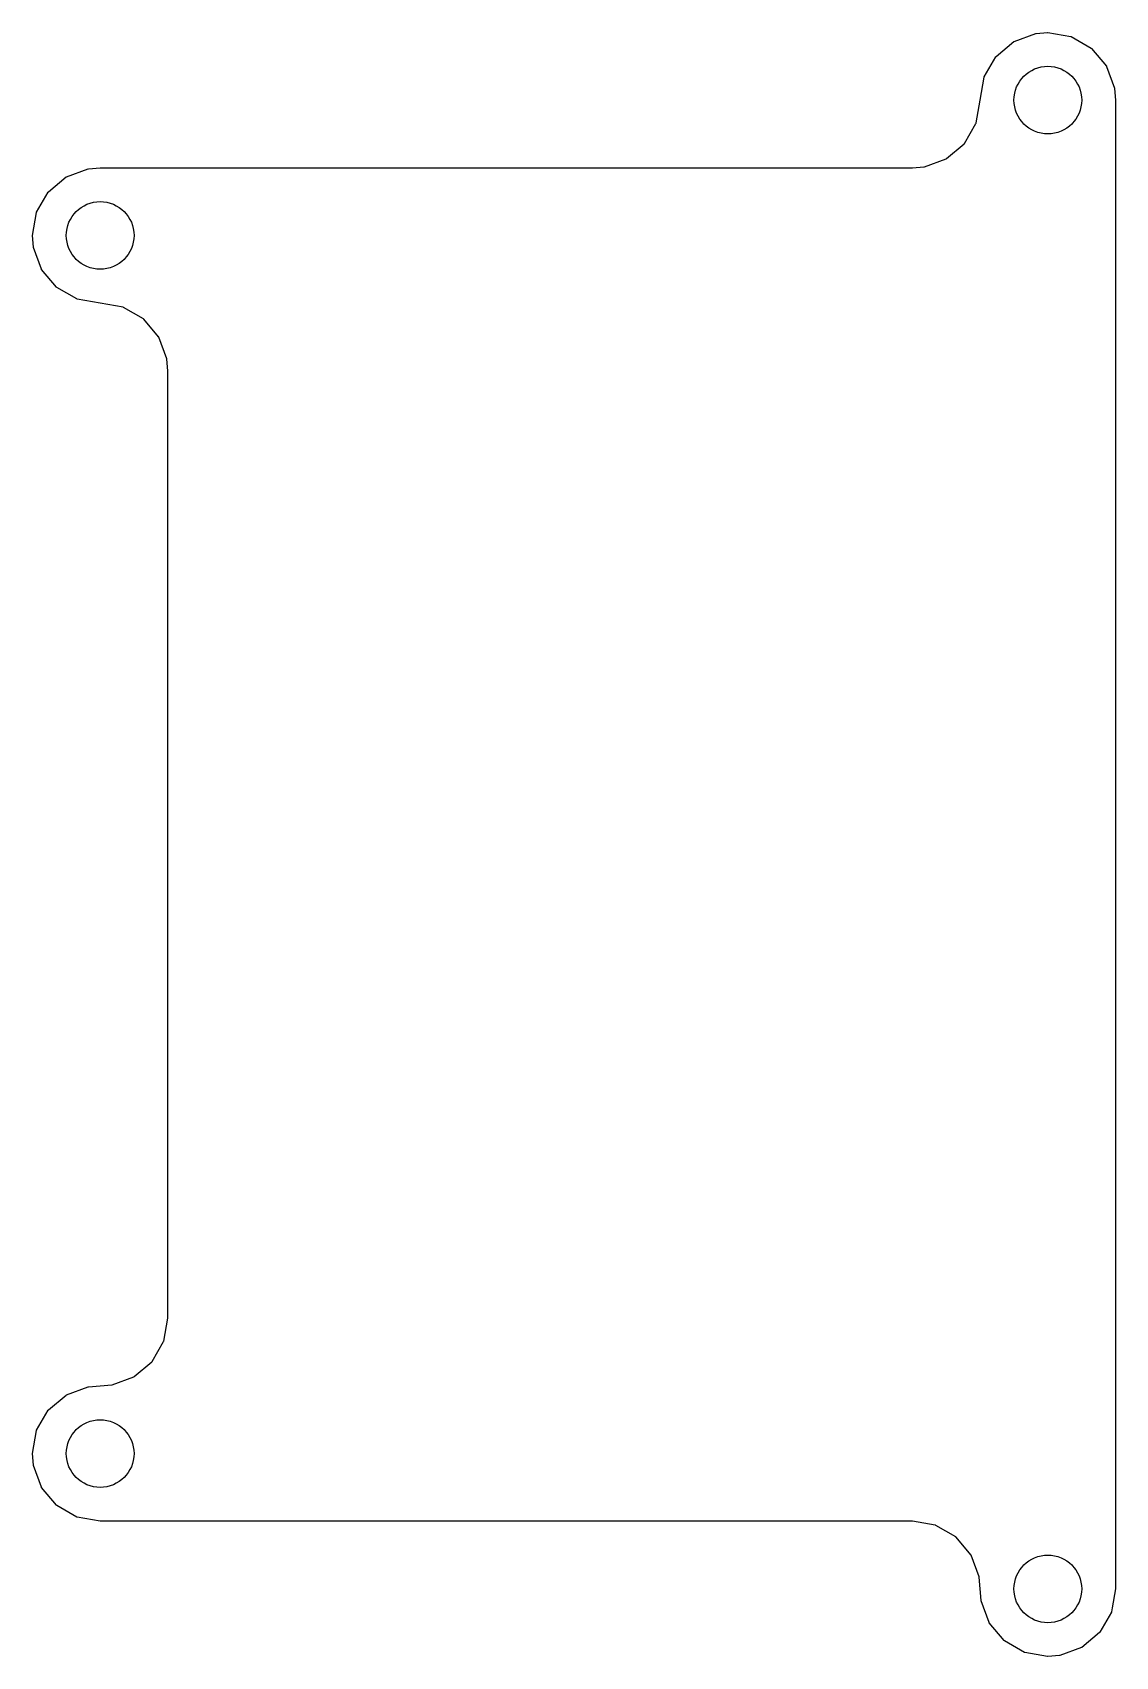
# Model space of a CAD drawing. Header units: inches. Extents: x -16 to 16, y -24 to 24.
import ezdxf

# ---------------------------------------------------------------- set-up
doc = ezdxf.new("R2010")
doc.units = ezdxf.units.IN
doc.header["$MEASUREMENT"] = 0
doc.layers.add('Black', color=70, linetype='Continuous')

msp = doc.modelspace()

# ---------------------------------------------------------------- linework, layer by layer
at = {"layer": 'Black'}
for p, q in [((13.657, 23.97), (13.995, 24)), ((13.995, 24), (13.997, 23.999)), ((12.471, 23.288), (12.996, 23.729)), ((12.996, 23.729), (13.004, 23.733)), ((13.004, 23.733), (13.648, 23.968)), ((13.648, 23.968), (13.65, 23.968)), ((13.655, 23.969), (13.657, 23.97)), ((14.002, 23.999), (14.004, 23.999)), ((14.004, 23.999), (14.68, 23.88)), ((14.68, 23.88), (14.685, 23.878)), ((14.685, 23.878), (14.688, 23.877)), ((14.688, 23.877), (15.282, 23.534)), ((15.282, 23.534), (15.283, 23.533)), ((15.283, 23.533), (15.288, 23.529)), ((15.288, 23.529), (15.729, 23.003)), ((12.123, 22.688), (12.466, 23.282)), ((12.466, 23.282), (12.467, 23.283)), ((12.467, 23.283), (12.471, 23.288)), ((12, 22), (12.12, 22.68)), ((12.12, 22.68), (12.122, 22.685)), ((12.122, 22.685), (12.123, 22.688)), ((15.729, 23.003), (15.733, 22.996)), ((15.733, 22.996), (15.968, 22.352)), ((15.968, 22.352), (15.968, 22.35)), ((15.969, 22.345), (15.97, 22.343)), ((15.97, 22.343), (15.999, 22.004)), ((11.881, 21.325), (12, 22)), ((12, 22), (12, 22)), ((16, 21.996), (16, -21.995)), ((11.536, 20.722), (11.875, 21.308)), ((11.007, 20.274), (11.525, 20.709)), ((10.353, 20.033), (10.992, 20.265)), ((-15.529, 19.288), (-15.003, 19.729)), ((-15.003, 19.729), (-14.996, 19.733)), ((-14.996, 19.733), (-14.352, 19.968)), ((-14.352, 19.968), (-14.35, 19.968)), ((-14.345, 19.969), (-14.343, 19.97)), ((-14.343, 19.97), (-14.004, 20)), ((-13.996, 20), (9.998, 20)), ((10.002, 20), (10.341, 20.03)), ((-15.877, 18.688), (-15.534, 19.282)), ((-15.534, 19.282), (-15.533, 19.283)), ((-15.533, 19.283), (-15.529, 19.288)), ((-15.533, 19.283), (-15.533, 19.283)), ((-15.999, 18.004), (-15.88, 18.68)), ((-15.88, 18.68), (-15.878, 18.685)), ((-15.878, 18.685), (-15.877, 18.688)), ((-16, 17.996), (-16, 17.998)), ((-15.97, 17.657), (-16, 17.996)), ((-15.999, 18.002), (-15.999, 18.004)), ((-15.97, 17.655), (-15.97, 17.657)), ((-15.968, 17.649), (-15.969, 17.651)), ((-15.734, 17.004), (-15.968, 17.649)), ((-15.729, 16.997), (-15.734, 17.004)), ((-15.289, 16.471), (-15.729, 16.997)), ((-15.282, 16.466), (-15.289, 16.471)), ((-14.688, 16.123), (-15.282, 16.466)), ((-14.684, 16.121), (-14.688, 16.123)), ((-14.68, 16.12), (-14.684, 16.121)), ((-14, 16), (-14.68, 16.12)), ((-13.325, 15.881), (-14, 16)), ((-14, 16), (-14, 16)), ((-12.722, 15.537), (-13.309, 15.875)), ((-12.274, 15.007), (-12.709, 15.525)), ((-12.033, 14.354), (-12.265, 14.992)), ((-12, 14.002), (-12.03, 14.341)), ((-12, -13.996), (-12, 13.998)), ((-12.119, -14.675), (-12.001, -14.004)), ((-12.464, -15.278), (-12.125, -14.692)), ((-12.993, -15.726), (-12.475, -15.291)), ((-13.647, -15.967), (-13.008, -15.735)), ((-15.529, -16.712), (-15.004, -16.271)), ((-15.004, -16.271), (-14.996, -16.266)), ((-14.996, -16.266), (-14.352, -16.032)), ((-14.352, -16.032), (-14.349, -16.031)), ((-14.345, -16.031), (-14.343, -16.03)), ((-14.343, -16.03), (-14, -16)), ((-14, -16), (-13.659, -15.97)), ((-15.877, -17.312), (-15.534, -16.718)), ((-15.534, -16.718), (-15.533, -16.717)), ((-15.533, -16.717), (-15.529, -16.712)), ((-15.533, -16.717), (-15.533, -16.717)), ((-15.999, -17.996), (-15.88, -17.32)), ((-15.88, -17.32), (-15.878, -17.315)), ((-15.878, -17.315), (-15.877, -17.312)), ((-15.878, -17.315), (-15.878, -17.315)), ((-16, -18.004), (-16, -18.002)), ((-15.97, -18.343), (-16, -18.004)), ((-15.999, -17.998), (-15.999, -17.996)), ((-15.97, -18.345), (-15.97, -18.343)), ((-15.968, -18.351), (-15.969, -18.349)), ((-15.734, -18.996), (-15.968, -18.351)), ((-15.729, -19.003), (-15.734, -18.996)), ((-15.289, -19.529), (-15.729, -19.003)), ((-15.282, -19.534), (-15.289, -19.529)), ((-14.688, -19.877), (-15.282, -19.534)), ((-14.684, -19.879), (-14.688, -19.877)), ((-14.68, -19.88), (-14.684, -19.879)), ((-14.684, -19.879), (-14.684, -19.879)), ((-14.004, -19.999), (-14.68, -19.88)), ((9.995, -20), (-13.996, -20)), ((-13.996, -20), (-13.996, -20)), ((10.675, -20.119), (10.004, -20.001)), ((11.278, -20.463), (10.692, -20.125)), ((11.726, -20.993), (11.291, -20.475)), ((11.967, -21.647), (11.735, -21.008)), ((12, -22), (11.97, -21.659)), ((12.03, -22.343), (12, -22)), ((15.999, -22.004), (15.901, -22.563)), ((12.03, -22.345), (12.03, -22.343)), ((12.032, -22.352), (12.031, -22.35)), ((12.266, -22.996), (12.032, -22.352)), ((12.271, -23.003), (12.266, -22.996)), ((12.711, -23.529), (12.271, -23.003)), ((15.877, -22.688), (15.534, -23.282)), ((15.88, -22.68), (15.877, -22.688)), ((15.901, -22.563), (15.88, -22.68)), ((15.529, -23.288), (15.003, -23.729)), ((15.534, -23.282), (15.529, -23.288)), ((12.718, -23.534), (12.711, -23.529)), ((13.312, -23.877), (12.718, -23.534)), ((13.316, -23.879), (13.312, -23.877)), ((13.32, -23.88), (13.316, -23.879)), ((13.995, -23.999), (13.32, -23.88)), ((13.998, -23.999), (13.995, -23.999)), ((14.004, -24), (14.002, -23.999)), ((14.343, -23.97), (14.004, -24)), ((14.345, -23.969), (14.343, -23.97)), ((14.351, -23.968), (14.349, -23.968)), ((14.996, -23.734), (14.351, -23.968)), ((15.003, -23.729), (14.996, -23.734))]:
    msp.add_line(p, q, dxfattribs=at)
for centre in [(14, 22), (-14, 18), (-14, -18), (14, -22)]:
    msp.add_circle(centre, 1, dxfattribs=at)
for centre, start, end in [((13.642, 24.018), 279.7524, 285.1011), ((14.002, 24.049), 264.8056, 270), ((16.018, 22.358), 189.7524, 195.1011), ((16.049, 22.002), 177.8317, 187.2522), ((11.832, 21.333), 329.9958, 349.9993), ((11.493, 20.747), 310.0028, 329.9958), ((10.974, 20.312), 290.0011, 310.0028), ((-14.358, 20.018), 279.7078, 285.0555), ((-14.002, 20.05), 267.8398, 277.2522), ((9.998, 20.05), 270, 274.996), ((10.336, 20.08), 274.996, 290.0011), ((-16.049, 18.002), 355.064, 360), ((-16.018, 17.642), 10.0999, 15.0163), ((-13.334, 15.832), 59.9988, 79.9986), ((-12.747, 15.493), 39.9989, 59.9988), ((-12.312, 14.975), 20.0011, 39.9989), ((-12.08, 14.336), 4.9994, 20.0011), ((-12.05, 13.998), 360, 364.9994), ((-12.05, -13.996), 350.0003, 360), ((-12.169, -14.667), 330.0001, 350.0003), ((-12.507, -15.253), 310, 330.0001), ((-13.026, -15.688), 289.9999, 310), ((-14.358, -15.982), 280.0019, 284.9794), ((-13.664, -15.92), 275, 289.9999), ((-16.049, -17.998), 355.0037, 360), ((-16.018, -18.358), 10.0537, 14.9709), ((-14.004, -20.049), 79.9996, 89.9951), ((9.995, -20.05), 80.0011, 90), ((10.667, -20.168), 59.9973, 80.0011), ((11.253, -20.507), 40.0039, 59.9973), ((11.688, -21.025), 20, 40.0039), ((11.92, -21.664), 4.9982, 20), ((16.049, -22.004), 169.7369, 179.9968), ((11.982, -22.358), 9.7078, 15.0555), ((13.998, -24.049), 85.064, 90), ((14.358, -24.018), 100.0131, 105.1011)]:
    msp.add_arc(centre, 0.05, start, end, dxfattribs=at)

doc.saveas('drawing.dxf')
